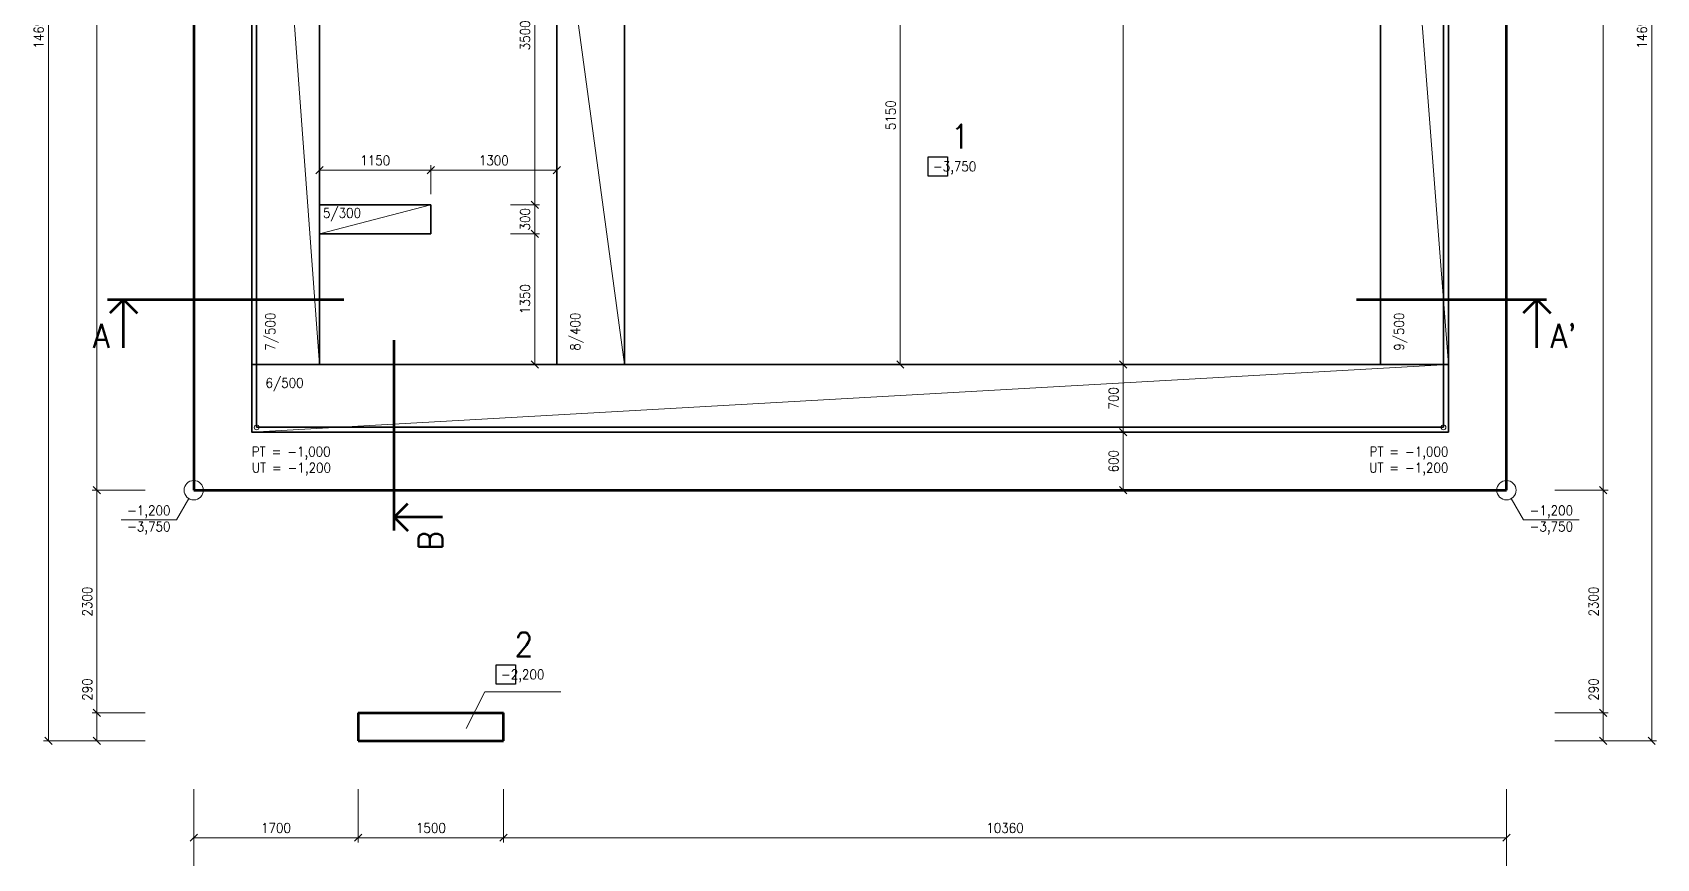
# Model space of a CAD drawing. Header units: millimetres. Extents: x 40110 to 88178, y 44131 to 70821.
# Drawn here: x 61383 to 78159, y 52915 to 61451 of the extents above; entities that cross this region are included whole.
import ezdxf
from ezdxf.enums import TextEntityAlignment as Align

# ---------------------------------------------------------------- set-up
doc = ezdxf.new("R2010")
doc.units = ezdxf.units.MM
doc.header["$MEASUREMENT"] = 0
doc.linetypes.add('ACAD_ISO10W100', pattern=[18, 12, -3, 0, -3])
for name, color, linetype, lineweight in [('0.18', 51, 'Continuous', 18), ('0.25', 7, 'Continuous', 25), ('0.35', 6, 'Continuous', 35), ('0.6', 10, 'Continuous', 60), ('0.7', 30, 'Continuous', 70)]:
    doc.layers.add(name, color=color, linetype=linetype, lineweight=lineweight)
doc.styles.add('MyTextStyle', font='romans.shx', dxfattribs={"width": 0.9})
doc.dimstyles.new('Standard SK ext', dxfattribs={"dimtxt": 100, "dimasz": 75, "dimexe": 50, "dimexo": 0, "dimgap": 50, "dimtad": 1, "dimdec": 0, "dimrnd": 5, "dimzin": 0, "dimdsep": 46, "dimtxsty": 'MyTextStyle', "dimblk": 'OBLIQUE', "dimcen": 0, "dimclrd": 51, "dimclre": 51, "dimadec": 0, "dimazin": 0, "dimtfac": 1, "dimtdec": 0, "dimtofl": 0, "dimtmove": 0, "dimatfit": 2, "dimfxl": 500, "dimfxlon": 1, "dimtolj": 1, "dimtzin": 0, "dimlwd": 18, "dimlwe": 18, "dimarcsym": 0})
doc.dimstyles.new('Standard SK int', dxfattribs={"dimtxt": 100, "dimasz": 75, "dimexe": 50, "dimexo": 0, "dimgap": 50, "dimtad": 1, "dimdec": 0, "dimrnd": 5, "dimzin": 0, "dimtxsty": 'MyTextStyle', "dimblk": 'OBLIQUE', "dimcen": 0, "dimclrd": 51, "dimclre": 51, "dimadec": 0, "dimazin": 1, "dimtm": 1e-09, "dimtfac": 1, "dimtdec": 0, "dimtofl": 0, "dimtmove": 0, "dimatfit": 2, "dimfxl": 50, "dimfxlon": 1, "dimtfill": 1, "dimtfillclr": 250, "dimtolj": 1, "dimtzin": 0, "dimlwd": 18, "dimlwe": 18, "dimarcsym": 0})

# ---------------------------------------------------------------- blocks, each defined once
blk = doc.blocks.new('_Oblique')
at = {"color": 0, "linetype": 'ByBlock', "lineweight": -2}
blk.add_line((-0.5, -0.5), (0.5, 0.5), dxfattribs=at)
blk = doc.blocks.new('*D20')
at = {"layer": '0.25', "color": 51, "linetype": 'Continuous', "lineweight": 18, "transparency": 16777216}
for p, q in [((77609, 54421), (77609, 54828)), ((77109, 54421), (77659, 54421)), ((77609, 54131), (77609, 54421)), ((77109, 54131), (77659, 54131))]:
    blk.add_line(p, q, dxfattribs=at)
at = {"layer": 'Defpoints', "color": 0, "linetype": 'Continuous', "transparency": 16777216}
for p in [(66249, 54421), (77609, 54421), (66249, 54131)]:
    blk.add_point(p, dxfattribs=at)
at = {"layer": '0.25', "color": 51, "linetype": 'Continuous', "lineweight": 18, "transparency": 16777216, "xscale": 75, "yscale": 75, "zscale": 75}
for p, rotation in [((77609, 54421), 90), ((77609, 54131), 270)]:
    blk.add_blockref('_Oblique', p, dxfattribs=dict(at, rotation=rotation))
at = {"layer": '0.25', "color": 0, "linetype": 'Continuous', "transparency": 16777216, "insert": (77509, 54662), "char_height": 100, "attachment_point": 5, "rotation": 90, "style": 'MyTextStyle'}
blk.add_mtext('\\A1;290', dxfattribs=at)
blk = doc.blocks.new('*D21')
at = {"layer": '0.25', "color": 51, "linetype": 'Continuous', "lineweight": 18, "transparency": 16777216}
for p, q in [((77109, 56721), (77659, 56721)), ((77609, 54421), (77609, 56721)), ((77109, 54421), (77659, 54421))]:
    blk.add_line(p, q, dxfattribs=at)
at = {"layer": 'Defpoints', "color": 0, "linetype": 'Continuous', "transparency": 16777216}
for p in [(76609, 56721), (77609, 56721), (66249, 54421)]:
    blk.add_point(p, dxfattribs=at)
at = {"layer": '0.25', "color": 51, "linetype": 'Continuous', "lineweight": 18, "transparency": 16777216, "xscale": 75, "yscale": 75, "zscale": 75}
for p, rotation in [((77609, 56721), 90), ((77609, 54421), 270)]:
    blk.add_blockref('_Oblique', p, dxfattribs=dict(at, rotation=rotation))
at = {"layer": '0.25', "color": 0, "linetype": 'Continuous', "transparency": 16777216, "insert": (77509, 55571), "char_height": 100, "attachment_point": 5, "rotation": 90, "style": 'MyTextStyle'}
blk.add_mtext('\\A1;2300', dxfattribs=at)
blk = doc.blocks.new('*D22')
at = {"layer": '0.25', "color": 51, "linetype": 'Continuous', "lineweight": 18, "transparency": 16777216}
for p, q in [((77109, 68821), (77659, 68821)), ((77609, 56721), (77609, 68821)), ((77109, 56721), (77659, 56721))]:
    blk.add_line(p, q, dxfattribs=at)
at = {"layer": 'Defpoints', "color": 0, "linetype": 'Continuous', "transparency": 16777216}
for p in [(76609, 68821), (77609, 68821), (76609, 56721)]:
    blk.add_point(p, dxfattribs=at)
at = {"layer": '0.25', "color": 51, "linetype": 'Continuous', "lineweight": 18, "transparency": 16777216, "xscale": 75, "yscale": 75, "zscale": 75}
for p, rotation in [((77609, 68821), 90), ((77609, 56721), 270)]:
    blk.add_blockref('_Oblique', p, dxfattribs=dict(at, rotation=rotation))
at = {"layer": '0.25', "color": 0, "linetype": 'Continuous', "transparency": 16777216, "insert": (77509, 62771), "char_height": 100, "attachment_point": 5, "rotation": 90, "style": 'MyTextStyle'}
blk.add_mtext('\\A1;12100', dxfattribs=at)
blk = doc.blocks.new('*D23')
at = {"layer": '0.25', "color": 51, "linetype": 'Continuous', "lineweight": 18, "transparency": 16777216}
for p, q in [((63049, 53631), (63049, 53081)), ((64749, 53631), (64749, 53081)), ((63049, 53131), (64749, 53131))]:
    blk.add_line(p, q, dxfattribs=at)
at = {"layer": 'Defpoints', "color": 0, "linetype": 'Continuous', "transparency": 16777216}
for p in [(63049, 56721), (64749, 54131), (64749, 53131)]:
    blk.add_point(p, dxfattribs=at)
at = {"layer": '0.25', "color": 51, "linetype": 'Continuous', "lineweight": 18, "transparency": 16777216, "xscale": 75, "yscale": 75, "zscale": 75, "rotation": 180}
blk.add_blockref('_Oblique', (63049, 53131), dxfattribs=at)
at = {"layer": '0.25', "color": 51, "linetype": 'Continuous', "lineweight": 18, "transparency": 16777216, "xscale": 75, "yscale": 75, "zscale": 75}
blk.add_blockref('_Oblique', (64749, 53131), dxfattribs=at)
at = {"layer": '0.25', "color": 0, "linetype": 'Continuous', "transparency": 16777216, "insert": (63899, 53231), "char_height": 100, "attachment_point": 5, "style": 'MyTextStyle'}
blk.add_mtext('\\A1;1700', dxfattribs=at)
blk = doc.blocks.new('*D24')
at = {"layer": '0.25', "color": 51, "linetype": 'Continuous', "lineweight": 18, "transparency": 16777216}
for p, q in [((64749, 53631), (64749, 53081)), ((66249, 53631), (66249, 53081)), ((64749, 53131), (66249, 53131))]:
    blk.add_line(p, q, dxfattribs=at)
at = {"layer": 'Defpoints', "color": 0, "linetype": 'Continuous', "transparency": 16777216}
for p in [(64749, 54131), (66249, 54131), (66249, 53131)]:
    blk.add_point(p, dxfattribs=at)
at = {"layer": '0.25', "color": 51, "linetype": 'Continuous', "lineweight": 18, "transparency": 16777216, "xscale": 75, "yscale": 75, "zscale": 75, "rotation": 180}
blk.add_blockref('_Oblique', (64749, 53131), dxfattribs=at)
at = {"layer": '0.25', "color": 51, "linetype": 'Continuous', "lineweight": 18, "transparency": 16777216, "xscale": 75, "yscale": 75, "zscale": 75}
blk.add_blockref('_Oblique', (66249, 53131), dxfattribs=at)
at = {"layer": '0.25', "color": 0, "linetype": 'Continuous', "transparency": 16777216, "insert": (65499, 53231), "char_height": 100, "attachment_point": 5, "style": 'MyTextStyle'}
blk.add_mtext('\\A1;1500', dxfattribs=at)
blk = doc.blocks.new('*D25')
at = {"layer": '0.25', "color": 51, "linetype": 'Continuous', "lineweight": 18, "transparency": 16777216}
for p, q in [((66249, 53631), (66249, 53081)), ((76609, 53631), (76609, 53081)), ((66249, 53131), (76609, 53131))]:
    blk.add_line(p, q, dxfattribs=at)
at = {"layer": 'Defpoints', "color": 0, "linetype": 'Continuous', "transparency": 16777216}
for p in [(76609, 56721), (66249, 54131), (76609, 53131)]:
    blk.add_point(p, dxfattribs=at)
at = {"layer": '0.25', "color": 51, "linetype": 'Continuous', "lineweight": 18, "transparency": 16777216, "xscale": 75, "yscale": 75, "zscale": 75, "rotation": 180}
blk.add_blockref('_Oblique', (66249, 53131), dxfattribs=at)
at = {"layer": '0.25', "color": 51, "linetype": 'Continuous', "lineweight": 18, "transparency": 16777216, "xscale": 75, "yscale": 75, "zscale": 75}
blk.add_blockref('_Oblique', (76609, 53131), dxfattribs=at)
at = {"layer": '0.25', "color": 0, "linetype": 'Continuous', "transparency": 16777216, "insert": (71429, 53231), "char_height": 100, "attachment_point": 5, "style": 'MyTextStyle'}
blk.add_mtext('\\A1;10360', dxfattribs=at)
blk = doc.blocks.new('*D26')
at = {"layer": '0.25', "color": 51, "linetype": 'Continuous', "lineweight": 18, "transparency": 16777216}
for p, q in [((62049, 54421), (62049, 54828)), ((62549, 54421), (61999, 54421)), ((62049, 54131), (62049, 54421)), ((62549, 54131), (61999, 54131))]:
    blk.add_line(p, q, dxfattribs=at)
at = {"layer": 'Defpoints', "color": 0, "linetype": 'Continuous', "transparency": 16777216}
for p in [(62049, 54421), (64749, 54421), (64749, 54131)]:
    blk.add_point(p, dxfattribs=at)
at = {"layer": '0.25', "color": 51, "linetype": 'Continuous', "lineweight": 18, "transparency": 16777216, "xscale": 75, "yscale": 75, "zscale": 75}
for p, rotation in [((62049, 54421), 90), ((62049, 54131), 270)]:
    blk.add_blockref('_Oblique', p, dxfattribs=dict(at, rotation=rotation))
at = {"layer": '0.25', "color": 0, "linetype": 'Continuous', "transparency": 16777216, "insert": (61949, 54662), "char_height": 100, "attachment_point": 5, "rotation": 90, "style": 'MyTextStyle'}
blk.add_mtext('\\A1;290', dxfattribs=at)
blk = doc.blocks.new('*D27')
at = {"layer": '0.25', "color": 51, "linetype": 'Continuous', "lineweight": 18, "transparency": 16777216}
for p, q in [((62549, 56721), (61999, 56721)), ((62049, 54421), (62049, 56721)), ((62549, 54421), (61999, 54421))]:
    blk.add_line(p, q, dxfattribs=at)
at = {"layer": 'Defpoints', "color": 0, "linetype": 'Continuous', "transparency": 16777216}
for p in [(62049, 56721), (63049, 56721), (64749, 54421)]:
    blk.add_point(p, dxfattribs=at)
at = {"layer": '0.25', "color": 51, "linetype": 'Continuous', "lineweight": 18, "transparency": 16777216, "xscale": 75, "yscale": 75, "zscale": 75}
for p, rotation in [((62049, 56721), 90), ((62049, 54421), 270)]:
    blk.add_blockref('_Oblique', p, dxfattribs=dict(at, rotation=rotation))
at = {"layer": '0.25', "color": 0, "linetype": 'Continuous', "transparency": 16777216, "insert": (61949, 55571), "char_height": 100, "attachment_point": 5, "rotation": 90, "style": 'MyTextStyle'}
blk.add_mtext('\\A1;2300', dxfattribs=at)
blk = doc.blocks.new('*D28')
at = {"layer": '0.25', "color": 51, "linetype": 'Continuous', "lineweight": 18, "transparency": 16777216}
for p, q in [((62549, 68821), (61999, 68821)), ((62049, 56721), (62049, 68821)), ((62549, 56721), (61999, 56721))]:
    blk.add_line(p, q, dxfattribs=at)
at = {"layer": 'Defpoints', "color": 0, "linetype": 'Continuous', "transparency": 16777216}
for p in [(62049, 68821), (63049, 68821), (63049, 56721)]:
    blk.add_point(p, dxfattribs=at)
at = {"layer": '0.25', "color": 51, "linetype": 'Continuous', "lineweight": 18, "transparency": 16777216, "xscale": 75, "yscale": 75, "zscale": 75}
for p, rotation in [((62049, 68821), 90), ((62049, 56721), 270)]:
    blk.add_blockref('_Oblique', p, dxfattribs=dict(at, rotation=rotation))
at = {"layer": '0.25', "color": 0, "linetype": 'Continuous', "transparency": 16777216, "insert": (61949, 62771), "char_height": 100, "attachment_point": 5, "rotation": 90, "style": 'MyTextStyle'}
blk.add_mtext('\\A1;12100', dxfattribs=at)
blk = doc.blocks.new('*D29')
at = {"layer": '0.25', "color": 51, "linetype": 'Continuous', "lineweight": 18, "transparency": 16777216}
for p, q in [((63049, 53131), (63049, 52581)), ((76609, 53131), (76609, 52581)), ((63049, 52631), (76609, 52631))]:
    blk.add_line(p, q, dxfattribs=at)
at = {"layer": 'Defpoints', "color": 0, "linetype": 'Continuous', "transparency": 16777216}
for p in [(63049, 56721), (76609, 56721), (76609, 52631)]:
    blk.add_point(p, dxfattribs=at)
at = {"layer": '0.25', "color": 51, "linetype": 'Continuous', "lineweight": 18, "transparency": 16777216, "xscale": 75, "yscale": 75, "zscale": 75, "rotation": 180}
blk.add_blockref('_Oblique', (63049, 52631), dxfattribs=at)
at = {"layer": '0.25', "color": 51, "linetype": 'Continuous', "lineweight": 18, "transparency": 16777216, "xscale": 75, "yscale": 75, "zscale": 75}
blk.add_blockref('_Oblique', (76609, 52631), dxfattribs=at)
at = {"layer": '0.25', "color": 0, "linetype": 'Continuous', "transparency": 16777216, "insert": (69829, 52731), "char_height": 100, "attachment_point": 5, "style": 'MyTextStyle'}
blk.add_mtext('\\A1;13560', dxfattribs=at)
blk = doc.blocks.new('*D33')
at = {"layer": '0.25', "color": 51, "linetype": 'Continuous', "lineweight": 18, "transparency": 16777216}
for p, q in [((62049, 68821), (61499, 68821)), ((61549, 54131), (61549, 68821)), ((62049, 54131), (61499, 54131))]:
    blk.add_line(p, q, dxfattribs=at)
at = {"layer": 'Defpoints', "color": 0, "linetype": 'Continuous', "transparency": 16777216}
for p in [(61549, 68821), (63049, 68821), (64749, 54131)]:
    blk.add_point(p, dxfattribs=at)
at = {"layer": '0.25', "color": 51, "linetype": 'Continuous', "lineweight": 18, "transparency": 16777216, "xscale": 75, "yscale": 75, "zscale": 75}
for p, rotation in [((61549, 68821), 90), ((61549, 54131), 270)]:
    blk.add_blockref('_Oblique', p, dxfattribs=dict(at, rotation=rotation))
at = {"layer": '0.25', "color": 0, "linetype": 'Continuous', "transparency": 16777216, "insert": (61449, 61476), "char_height": 100, "attachment_point": 5, "rotation": 90, "style": 'MyTextStyle'}
blk.add_mtext('\\A1;14690', dxfattribs=at)
blk = doc.blocks.new('*D34')
at = {"layer": '0.25', "color": 51, "linetype": 'Continuous', "lineweight": 18, "transparency": 16777216}
for p, q in [((77609, 68821), (78159, 68821)), ((78109, 54131), (78109, 68821)), ((77609, 54131), (78159, 54131))]:
    blk.add_line(p, q, dxfattribs=at)
at = {"layer": 'Defpoints', "color": 0, "linetype": 'Continuous', "transparency": 16777216}
for p in [(76609, 68821), (78109, 68821), (66249, 54131)]:
    blk.add_point(p, dxfattribs=at)
at = {"layer": '0.25', "color": 51, "linetype": 'Continuous', "lineweight": 18, "transparency": 16777216, "xscale": 75, "yscale": 75, "zscale": 75}
for p, rotation in [((78109, 68821), 90), ((78109, 54131), 270)]:
    blk.add_blockref('_Oblique', p, dxfattribs=dict(at, rotation=rotation))
at = {"layer": '0.25', "color": 0, "linetype": 'Continuous', "transparency": 16777216, "insert": (78009, 61476), "char_height": 100, "attachment_point": 5, "rotation": 90, "style": 'MyTextStyle'}
blk.add_mtext('\\A1;14690', dxfattribs=at)
blk = doc.blocks.new('*D46')
at = {"layer": '0.25', "color": 51, "linetype": 'Continuous', "lineweight": 18, "transparency": 16777216}
for p, q in [((67499, 61879), (67499, 61779)), ((67499, 61829), (75309, 61829)), ((75309, 61779), (75309, 61879))]:
    blk.add_line(p, q, dxfattribs=at)
at = {"layer": 'Defpoints', "color": 0, "linetype": 'Continuous', "transparency": 16777216}
for p in [(67499, 63971), (75309, 61829), (75309, 58021)]:
    blk.add_point(p, dxfattribs=at)
at = {"layer": '0.25', "color": 51, "linetype": 'Continuous', "lineweight": 18, "transparency": 16777216, "xscale": 75, "yscale": 75, "zscale": 75, "rotation": 180}
blk.add_blockref('_Oblique', (67499, 61829), dxfattribs=at)
at = {"layer": '0.25', "color": 51, "linetype": 'Continuous', "lineweight": 18, "transparency": 16777216, "xscale": 75, "yscale": 75, "zscale": 75}
blk.add_blockref('_Oblique', (75309, 61829), dxfattribs=at)
at = {"layer": '0.25', "color": 0, "linetype": 'Continuous', "transparency": 16777216, "insert": (71404, 61929), "char_height": 100, "attachment_point": 5, "style": 'MyTextStyle', "bg_fill": 3, "box_fill_scale": 1.25, "bg_fill_color": 256, "bg_fill_true_color": 13158600, "bg_fill_transparency": 0}
blk.add_mtext('\\A1;7810', dxfattribs=at)
blk = doc.blocks.new('*D47')
at = {"layer": '0.25', "color": 51, "linetype": 'Continuous', "lineweight": 18, "transparency": 16777216}
for p, q in [((64349, 59979), (64349, 60079)), ((65499, 59979), (65499, 60079)), ((64349, 60029), (65499, 60029))]:
    blk.add_line(p, q, dxfattribs=at)
at = {"layer": 'Defpoints', "color": 0, "linetype": 'Continuous', "transparency": 16777216}
for p in [(65499, 60029), (64349, 59671), (65499, 59671)]:
    blk.add_point(p, dxfattribs=at)
at = {"layer": '0.25', "color": 51, "linetype": 'Continuous', "lineweight": 18, "transparency": 16777216, "xscale": 75, "yscale": 75, "zscale": 75, "rotation": 180}
blk.add_blockref('_Oblique', (64349, 60029), dxfattribs=at)
at = {"layer": '0.25', "color": 51, "linetype": 'Continuous', "lineweight": 18, "transparency": 16777216, "xscale": 75, "yscale": 75, "zscale": 75}
blk.add_blockref('_Oblique', (65499, 60029), dxfattribs=at)
at = {"layer": '0.25', "color": 0, "linetype": 'Continuous', "transparency": 16777216, "insert": (64924, 60129), "char_height": 100, "attachment_point": 5, "style": 'MyTextStyle', "bg_fill": 3, "box_fill_scale": 1.25, "bg_fill_color": 256, "bg_fill_true_color": 13158600, "bg_fill_transparency": 0}
blk.add_mtext('\\A1;1150', dxfattribs=at)
blk = doc.blocks.new('*D48')
at = {"layer": '0.25', "color": 51, "linetype": 'Continuous', "lineweight": 18, "transparency": 16777216}
for p, q in [((65499, 59979), (65499, 60079)), ((66799, 59979), (66799, 60079)), ((65499, 60029), (66799, 60029))]:
    blk.add_line(p, q, dxfattribs=at)
at = {"layer": 'Defpoints', "color": 0, "linetype": 'Continuous', "transparency": 16777216}
for p in [(66799, 60029), (65499, 59671), (66799, 58021)]:
    blk.add_point(p, dxfattribs=at)
at = {"layer": '0.25', "color": 51, "linetype": 'Continuous', "lineweight": 18, "transparency": 16777216, "xscale": 75, "yscale": 75, "zscale": 75, "rotation": 180}
blk.add_blockref('_Oblique', (65499, 60029), dxfattribs=at)
at = {"layer": '0.25', "color": 51, "linetype": 'Continuous', "lineweight": 18, "transparency": 16777216, "xscale": 75, "yscale": 75, "zscale": 75}
blk.add_blockref('_Oblique', (66799, 60029), dxfattribs=at)
at = {"layer": '0.25', "color": 0, "linetype": 'Continuous', "transparency": 16777216, "insert": (66149, 60129), "char_height": 100, "attachment_point": 5, "style": 'MyTextStyle', "bg_fill": 3, "box_fill_scale": 1.25, "bg_fill_color": 256, "bg_fill_true_color": 13158600, "bg_fill_transparency": 0}
blk.add_mtext('\\A1;1300', dxfattribs=at)
blk = doc.blocks.new('*D49')
at = {"layer": '0.25', "color": 51, "linetype": 'Continuous', "lineweight": 18, "transparency": 16777216}
for p, q in [((72701, 57321), (72601, 57321)), ((72651, 56721), (72651, 57321)), ((72701, 56721), (72601, 56721))]:
    blk.add_line(p, q, dxfattribs=at)
at = {"layer": 'Defpoints', "color": 0, "linetype": 'Continuous', "transparency": 16777216}
for p in [(72651, 57321), (76009, 57321), (76609, 56721)]:
    blk.add_point(p, dxfattribs=at)
at = {"layer": '0.25', "color": 51, "linetype": 'Continuous', "lineweight": 18, "transparency": 16777216, "xscale": 75, "yscale": 75, "zscale": 75}
for p, rotation in [((72651, 57321), 90), ((72651, 56721), 270)]:
    blk.add_blockref('_Oblique', p, dxfattribs=dict(at, rotation=rotation))
at = {"layer": '0.25', "color": 0, "linetype": 'Continuous', "transparency": 16777216, "insert": (72551, 57021), "char_height": 100, "attachment_point": 5, "rotation": 90, "style": 'MyTextStyle', "bg_fill": 3, "box_fill_scale": 1.25, "bg_fill_color": 256, "bg_fill_true_color": 13158600, "bg_fill_transparency": 0}
blk.add_mtext('\\A1;600', dxfattribs=at)
blk = doc.blocks.new('*D50')
at = {"layer": '0.25', "color": 51, "linetype": 'Continuous', "lineweight": 18, "transparency": 16777216}
for p, q in [((72701, 58021), (72601, 58021)), ((72651, 57321), (72651, 58021)), ((72701, 57321), (72601, 57321))]:
    blk.add_line(p, q, dxfattribs=at)
at = {"layer": 'Defpoints', "color": 0, "linetype": 'Continuous', "transparency": 16777216}
for p in [(72651, 58021), (76009, 58021), (76009, 57321)]:
    blk.add_point(p, dxfattribs=at)
at = {"layer": '0.25', "color": 51, "linetype": 'Continuous', "lineweight": 18, "transparency": 16777216, "xscale": 75, "yscale": 75, "zscale": 75}
for p, rotation in [((72651, 58021), 90), ((72651, 57321), 270)]:
    blk.add_blockref('_Oblique', p, dxfattribs=dict(at, rotation=rotation))
at = {"layer": '0.25', "color": 0, "linetype": 'Continuous', "transparency": 16777216, "insert": (72551, 57671), "char_height": 100, "attachment_point": 5, "rotation": 90, "style": 'MyTextStyle', "bg_fill": 3, "box_fill_scale": 1.25, "bg_fill_color": 256, "bg_fill_true_color": 13158600, "bg_fill_transparency": 0}
blk.add_mtext('\\A1;700', dxfattribs=at)
blk = doc.blocks.new('*D51')
at = {"layer": '0.25', "color": 51, "linetype": 'Continuous', "lineweight": 18, "transparency": 16777216}
for p, q in [((72701, 67521), (72601, 67521)), ((72651, 58021), (72651, 67521)), ((72701, 58021), (72601, 58021))]:
    blk.add_line(p, q, dxfattribs=at)
at = {"layer": 'Defpoints', "color": 0, "linetype": 'Continuous', "transparency": 16777216}
for p in [(72651, 67521), (75099, 67521), (76009, 58021)]:
    blk.add_point(p, dxfattribs=at)
at = {"layer": '0.25', "color": 51, "linetype": 'Continuous', "lineweight": 18, "transparency": 16777216, "xscale": 75, "yscale": 75, "zscale": 75}
for p, rotation in [((72651, 67521), 90), ((72651, 58021), 270)]:
    blk.add_blockref('_Oblique', p, dxfattribs=dict(at, rotation=rotation))
at = {"layer": '0.25', "color": 0, "linetype": 'Continuous', "transparency": 16777216, "insert": (72551, 62771), "char_height": 100, "attachment_point": 5, "rotation": 90, "style": 'MyTextStyle', "bg_fill": 3, "box_fill_scale": 1.25, "bg_fill_color": 256, "bg_fill_true_color": 13158600, "bg_fill_transparency": 0}
blk.add_mtext('\\A1;9500', dxfattribs=at)
blk = doc.blocks.new('*D56')
at = {"layer": '0.25', "color": 51, "linetype": 'Continuous', "lineweight": 18, "transparency": 16777216}
for p, q in [((70398, 63171), (70298, 63171)), ((70348, 63171), (70348, 58021)), ((70398, 58021), (70298, 58021))]:
    blk.add_line(p, q, dxfattribs=at)
at = {"layer": 'Defpoints', "color": 0, "linetype": 'Continuous', "transparency": 16777216}
for p in [(70879, 63171), (70348, 58021), (75309, 58021)]:
    blk.add_point(p, dxfattribs=at)
at = {"layer": '0.25', "color": 51, "linetype": 'Continuous', "lineweight": 18, "transparency": 16777216, "xscale": 75, "yscale": 75, "zscale": 75}
for p, rotation in [((70348, 63171), 90), ((70348, 58021), 270)]:
    blk.add_blockref('_Oblique', p, dxfattribs=dict(at, rotation=rotation))
at = {"layer": '0.25', "color": 0, "linetype": 'Continuous', "transparency": 16777216, "insert": (70248, 60596), "char_height": 100, "attachment_point": 5, "rotation": 90, "style": 'MyTextStyle', "bg_fill": 3, "box_fill_scale": 1.25, "bg_fill_color": 256, "bg_fill_true_color": 13158600, "bg_fill_transparency": 0}
blk.add_mtext('\\A1;5150', dxfattribs=at)
blk = doc.blocks.new('*D58')
at = {"layer": '0.25', "color": 51, "linetype": 'Continuous', "lineweight": 18, "transparency": 16777216}
for p, q in [((66622, 63171), (66522, 63171)), ((66572, 63171), (66572, 59671)), ((66522, 59671), (66622, 59671))]:
    blk.add_line(p, q, dxfattribs=at)
at = {"layer": 'Defpoints', "color": 0, "linetype": 'Continuous', "transparency": 16777216}
for p in [(67499, 63171), (65499, 59671), (66572, 59671)]:
    blk.add_point(p, dxfattribs=at)
at = {"layer": '0.25', "color": 51, "linetype": 'Continuous', "lineweight": 18, "transparency": 16777216, "xscale": 75, "yscale": 75, "zscale": 75}
for p, rotation in [((66572, 63171), 90), ((66572, 59671), 270)]:
    blk.add_blockref('_Oblique', p, dxfattribs=dict(at, rotation=rotation))
at = {"layer": '0.25', "color": 0, "linetype": 'Continuous', "transparency": 16777216, "insert": (66472, 61421), "char_height": 100, "attachment_point": 5, "rotation": 90, "style": 'MyTextStyle', "bg_fill": 3, "box_fill_scale": 1.25, "bg_fill_color": 256, "bg_fill_true_color": 13158600, "bg_fill_transparency": 0}
blk.add_mtext('\\A1;3500', dxfattribs=at)
blk = doc.blocks.new('*D59')
at = {"layer": '0.25', "color": 51, "linetype": 'Continuous', "lineweight": 18, "transparency": 16777216}
for p, q in [((66522, 59671), (66622, 59671)), ((66572, 59671), (66572, 59371)), ((66522, 59371), (66622, 59371))]:
    blk.add_line(p, q, dxfattribs=at)
at = {"layer": 'Defpoints', "color": 0, "linetype": 'Continuous', "transparency": 16777216}
for p in [(65499, 59671), (65499, 59371)]:
    blk.add_point(p, dxfattribs=at)
at = {"layer": '0.25', "color": 0, "linetype": 'Continuous', "transparency": 16777216, "insert": (66472, 59521), "char_height": 100, "attachment_point": 5, "rotation": 90, "style": 'MyTextStyle', "bg_fill": 3, "box_fill_scale": 1.25, "bg_fill_color": 256, "bg_fill_true_color": 13158600, "bg_fill_transparency": 0}
blk.add_mtext('\\A1;300', dxfattribs=at)
at = {"layer": 'Defpoints', "color": 0, "linetype": 'Continuous', "transparency": 16777216}
blk.add_point((66572, 59371), dxfattribs=at)
at = {"layer": '0.25', "color": 51, "linetype": 'Continuous', "lineweight": 18, "transparency": 16777216, "xscale": 75, "yscale": 75, "zscale": 75}
for p, rotation in [((66572, 59671), 90), ((66572, 59371), 270)]:
    blk.add_blockref('_Oblique', p, dxfattribs=dict(at, rotation=rotation))
blk = doc.blocks.new('*D60')
at = {"layer": '0.25', "color": 51, "linetype": 'Continuous', "lineweight": 18, "transparency": 16777216}
for p, q in [((66522, 59371), (66622, 59371)), ((66572, 59371), (66572, 58021)), ((66522, 58021), (66622, 58021))]:
    blk.add_line(p, q, dxfattribs=at)
at = {"layer": 'Defpoints', "color": 0, "linetype": 'Continuous', "transparency": 16777216}
for p in [(65499, 59371), (64349, 58021), (66572, 58021)]:
    blk.add_point(p, dxfattribs=at)
at = {"layer": '0.25', "color": 51, "linetype": 'Continuous', "lineweight": 18, "transparency": 16777216, "xscale": 75, "yscale": 75, "zscale": 75}
for p, rotation in [((66572, 59371), 90), ((66572, 58021), 270)]:
    blk.add_blockref('_Oblique', p, dxfattribs=dict(at, rotation=rotation))
at = {"layer": '0.25', "color": 0, "linetype": 'Continuous', "transparency": 16777216, "insert": (66472, 58696), "char_height": 100, "attachment_point": 5, "rotation": 90, "style": 'MyTextStyle', "bg_fill": 3, "box_fill_scale": 1.25, "bg_fill_color": 256, "bg_fill_true_color": 13158600, "bg_fill_transparency": 0}
blk.add_mtext('\\A1;1350', dxfattribs=at)

msp = doc.modelspace()

# ---------------------------------------------------------------- linework, layer by layer
at = {"layer": '0.18'}
for p, q in [((64349.1, 58021.2), (63649.1, 67521.2)), ((76009.1, 58021.2), (75309.1, 67091.2)), ((67499.1, 58021.2), (66799.1, 63171.2)), ((64349.1, 59371.2), (65499.1, 59671.2)), ((63649.1, 57321.2), (76009.1, 58021.2)), ((62871.6, 56413.8), (62999.1, 56634.6)), ((76786.6, 56413.8), (76659.1, 56634.6)), ((62298.7, 56413.8), (62871.6, 56413.8)), ((77359.4, 56413.8), (76786.6, 56413.8)), ((66054.8, 54636.9), (65862.9, 54257.7)), ((66839.6, 54636.9), (66054.8, 54636.9))]:
    msp.add_line(p, q, dxfattribs=at)
for centre, radius in [((63699.1, 57371.2), 25), ((75959.1, 57371.2), 25), ((63049.1, 56721.2), 100), ((76609.1, 56721.2), 100)]:
    msp.add_circle(centre, radius, dxfattribs=at)
at = {"layer": '0.35'}
for p, q in [((75309.1, 58021.2), (75309.1, 67091.2)), ((66799.1, 63171.2), (66799.1, 58021.2)), ((64349.1, 59671.2), (65499.1, 59671.2)), ((64349.1, 59671.2), (64349.1, 59371.2)), ((65499.1, 59671.2), (65499.1, 59371.2)), ((64349.1, 59371.2), (65499.1, 59371.2)), ((64349.1, 59371.2), (64349.1, 58021.2)), ((63649.1, 58021.2), (67499.1, 58021.2)), ((67499.1, 58021.2), (76009.1, 58021.2))]:
    msp.add_line(p, q, dxfattribs=at)
msp.add_lwpolyline([(76009.1, 57321.2), (76009.1, 68221.2), (63649.1, 68221.2), (63649.1, 57321.2)], close=True, dxfattribs=at)
at = {"layer": '0.35', "linetype": 'ACAD_ISO10W100', "ltscale": 0.5}
msp.add_lwpolyline([(75959.1, 57371.2), (75959.1, 68171.2), (63699.1, 68171.2), (63699.1, 57371.2)], close=True, dxfattribs=at)
at = {"layer": '0.35'}
for points in [[(64349.1, 63971.2), (64349.1, 59671.2)], [(64349.1, 63971.2), (67499.1, 63971.2), (67499.1, 58021.2)]]:
    msp.add_lwpolyline(points, dxfattribs=at)
at = {"layer": '0.7'}
for p, q in [((63049.1, 68821.2), (63049.1, 56721.2)), ((76609.1, 56721.2), (76609.1, 68821.2)), ((62324.1, 58691), (62182.7, 58549.6)), ((62324.1, 58191), (62324.1, 58691)), ((62324.1, 58691), (62465.5, 58549.6)), ((76923.5, 58691), (76782, 58549.6)), ((76923.5, 58191), (76923.5, 58691)), ((76923.5, 58691), (77064.9, 58549.6)), ((63049.1, 56721.2), (76609.1, 56721.2)), ((65119.7, 56441.9), (65261.1, 56583.3)), ((65619.7, 56441.9), (65119.7, 56441.9)), ((65119.7, 56441.9), (65261.1, 56300.4))]:
    msp.add_line(p, q, dxfattribs=at)
at = {"layer": '0.7', "linetype": 'ACAD_ISO10W100', "ltscale": 0.5}
for p, q in [((62157.7, 58691), (64599.1, 58691)), ((75059.1, 58691), (77024.7, 58691)), ((65119.7, 56303.8), (65119.7, 58271.2))]:
    msp.add_line(p, q, dxfattribs=at)
at = {"layer": '0.7', "linetype": 'Continuous', "ltscale": 0.5}
for p, q in [((64749.1, 54421.2), (64749.1, 54131.2)), ((64749.1, 54421.2), (66249.1, 54421.2)), ((66249.1, 54131.2), (66249.1, 54421.2)), ((64749.1, 54131.2), (66249.1, 54131.2))]:
    msp.add_line(p, q, dxfattribs=at)

# ---------------------------------------------------------------- texts
at = {"layer": '0.25', "char_height": 100, "attachment_point": 1, "style": 'MyTextStyle', "bg_fill": 16, "box_fill_scale": 1.5, "bg_fill_color": 256, "bg_fill_transparency": 0}
for s, insert in [('{\\Fromans|c238;-3,750}', (70685.3, 60116.7)), ('{\\Fromans|c238;-2,200}', (66223.8, 54867.2))]:
    msp.add_mtext_dynamic_manual_height_columns(s, width=100, gutter_width=500, heights=[0], dxfattribs=dict(at, insert=insert))
at = {"layer": '0.25', "char_height": 100, "style": 'MyTextStyle'}
for s, width, heights, insert, attachment_point in [('{\\Fromans|c238;5/300}', 100, [0], (64384.4, 59635.8), 1), ('{\\Fromans|c238;6/500}', 100, [0], (63790.5, 57879.7), 1), ('{\\Fromans|c238;PT = -1,000\\P}UT = -1,200', 1492.034, [309.4], (63649.1, 57021.2), 4), ('{\\Fromans|c238;PT = -1,000\\P}UT = -1,200', 1492.034, [309.4], (76009.1, 57021.2), 6), ('{\\Fromans|c238;-1,200\\P-3,750}', 100, [0], (62585.2, 56413.8), 5), ('{\\Fromans|c238;-1,200\\P-3,750}', 100, [0], (77073, 56413.8), 5)]:
    msp.add_mtext_dynamic_manual_height_columns(s, width=width, gutter_width=500, heights=heights, dxfattribs=dict(at, insert=insert, attachment_point=attachment_point))
at = {"layer": '0.25', "char_height": 100, "attachment_point": 1, "rotation": 90, "style": 'MyTextStyle'}
for s, insert in [('{\\Fromans|c238;7/500}', (63790.5, 58162.6)), ('{\\Fromans|c238;8/400}', (66940.5, 58162.6)), ('{\\Fromans|c238;9/500}', (75450.5, 58162.6))]:
    msp.add_mtext_dynamic_manual_height_columns(s, width=100, gutter_width=500, heights=[0], dxfattribs=dict(at, insert=insert))
at = {"layer": '0.6', "style": 'MyTextStyle', "width": 0.9}
msp.add_text('A', height=250, dxfattribs=at).set_placement((62182.7, 58191.6), align=Align.RIGHT)
msp.add_text("A'", height=250, dxfattribs=at).set_placement((77064.9, 58191))
msp.add_text('B', height=250, rotation=90, dxfattribs=at).set_placement((65619.7, 56300.4), align=Align.RIGHT)
at = {"layer": '0.6', "char_height": 250, "style": 'MyTextStyle'}
for s, insert, attachment_point in [('{\\Fromans|c238;1}', (70870.5, 60500.9), 1), ('{\\Fromans|c238;2}', (66459, 55126.5), 5)]:
    msp.add_mtext_dynamic_manual_height_columns(s, width=100, gutter_width=500, heights=[0], dxfattribs=dict(at, insert=insert, attachment_point=attachment_point))

# ---------------------------------------------------------------- dimensions: what is measured, and where the dimension line sits
at = {"layer": '0.25', "linetype": 'Continuous'}
for base, p1, p2, picture, middle in [((61549.1, 68821.2), (64749.1, 54131.2), (63049.1, 68821.2), '*D33', (61449.1, 61476.2)), ((62049.1, 68821.2), (63049.1, 56721.2), (63049.1, 68821.2), '*D28', (61949.1, 62771.2)), ((78109.1, 68821.2), (66249.1, 54131.2), (76609.1, 68821.2), '*D34', (78009.1, 61476.2)), ((77609.1, 68821.2), (76609.1, 56721.2), (76609.1, 68821.2), '*D22', (77509.1, 62771.2)), ((62049.1, 56721.2), (64749.1, 54421.2), (63049.1, 56721.2), '*D27', (61949.1, 55571.2)), ((77609.1, 56721.2), (66249.1, 54421.2), (76609.1, 56721.2), '*D21', (77509.1, 55571.2)), ((62049.1, 54421.2), (64749.1, 54131.2), (64749.1, 54421.2), '*D26', (61949.1, 54661.9)), ((77609.1, 54421.2), (66249.1, 54131.2), (66249.1, 54421.2), '*D20', (77509.1, 54661.9))]:
    dim = msp.add_linear_dim(base=base, p1=p1, p2=p2, angle=270, dimstyle='Standard SK ext', dxfattribs=at)
    dim.commit()
    dim.dimension.update_dxf_attribs({"geometry": picture, "text_midpoint": middle})
for base, p1, p2, picture, middle in [((64749.1, 53131.2), (63049.1, 56721.2), (64749.1, 54131.2), '*D23', (63899.1, 53231.2)), ((76609.1, 52631.2), (63049.1, 56721.2), (76609.1, 56721.2), '*D29', (69829.1, 52731.2)), ((76609.1, 53131.2), (66249.1, 54131.2), (76609.1, 56721.2), '*D25', (71429.1, 53231.2)), ((66249.1, 53131.2), (64749.1, 54131.2), (66249.1, 54131.2), '*D24', (65499.1, 53231.2))]:
    dim = msp.add_linear_dim(base=base, p1=p1, p2=p2, dimstyle='Standard SK ext', dxfattribs=at)
    dim.commit()
    dim.dimension.update_dxf_attribs({"geometry": picture, "text_midpoint": middle})

# ---------------------------------------------------------------- next in the draw order: dimensions: what is measured, and where the dimension line sits
for base, p1, p2, picture, middle in [((75309.1, 61828.9), (67499.1, 63971.2), (75309.1, 58021.2), '*D46', (71404.1, 61928.9)), ((65499.1, 60028.8), (64349.1, 59671.2), (65499.1, 59671.2), '*D47', (64924.1, 60128.8))]:
    dim = msp.add_linear_dim(base=base, p1=p1, p2=p2, dimstyle='Standard SK int', dxfattribs=at)
    dim.commit()
    dim.dimension.update_dxf_attribs({"geometry": picture, "text_midpoint": middle})
dim = msp.add_linear_dim(base=(72650.7, 57321.2), p1=(76609.1, 56721.2), p2=(76009.1, 57321.2), angle=270, dimstyle='Standard SK int', dxfattribs=at)
dim.commit()
dim.dimension.update_dxf_attribs({"geometry": '*D49', "text_midpoint": (72550.7, 57021.2)})

# ---------------------------------------------------------------- next in the draw order: dimensions: what is measured, and where the dimension line sits
dim = msp.add_linear_dim(base=(66799.1, 60028.8), p1=(65499.1, 59671.2), p2=(66799.1, 58021.2), dimstyle='Standard SK int', dxfattribs=at)
dim.commit()
dim.dimension.update_dxf_attribs({"geometry": '*D48', "text_midpoint": (66149.1, 60128.8)})
dim = msp.add_linear_dim(base=(72650.7, 58021.2), p1=(76009.1, 57321.2), p2=(76009.1, 58021.2), angle=270, dimstyle='Standard SK int', dxfattribs=at)
dim.commit()
dim.dimension.update_dxf_attribs({"geometry": '*D50', "text_midpoint": (72550.7, 57671.2)})

# ---------------------------------------------------------------- next in the draw order: dimensions: what is measured, and where the dimension line sits
dim = msp.add_linear_dim(base=(72650.7, 67521.2), p1=(76009.1, 58021.2), p2=(75099.1, 67521.2), angle=270, dimstyle='Standard SK int', dxfattribs=at)
dim.commit()
dim.dimension.update_dxf_attribs({"geometry": '*D51', "text_midpoint": (72550.7, 62771.2)})
dim = msp.add_linear_dim(base=(66571.7, 59671.2), p1=(67499.1, 63171.2), p2=(65499.1, 59671.2), angle=90, dimstyle='Standard SK int', override={"dimtmove": 1}, dxfattribs=at)
dim.commit()
dim.dimension.update_dxf_attribs({"geometry": '*D58', "text_midpoint": (66471.7, 61421.2)})

# ---------------------------------------------------------------- next in the draw order: dimensions: what is measured, and where the dimension line sits
dim = msp.add_linear_dim(base=(70348.3, 58021.2), p1=(70879.1, 63171.2), p2=(75309.1, 58021.2), angle=90, dimstyle='Standard SK int', override={"dimtmove": 1}, dxfattribs=at)
dim.commit()
dim.dimension.update_dxf_attribs({"geometry": '*D56', "text_midpoint": (70248.3, 60596.2)})
dim = msp.add_linear_dim(base=(66571.7, 59371.2), p1=(65499.1, 59671.2), p2=(65499.1, 59371.2), angle=90, dimstyle='Standard SK int', override={"dimtmove": 1}, dxfattribs=at)
dim.commit()
dim.dimension.update_dxf_attribs({"geometry": '*D59', "text_midpoint": (66571.7, 59521.2), "dimtype": 160})

# ---------------------------------------------------------------- next in the draw order: linework, layer by layer
at = {"layer": '0.18', "linetype": 'Continuous'}
for p, q in [((65499.1, 60028.8), (65499.1, 59778.8)), ((66571.7, 59671.2), (66321.7, 59671.2))]:
    msp.add_line(p, q, dxfattribs=at)

# ---------------------------------------------------------------- next in the draw order: dimensions: what is measured, and where the dimension line sits
at = {"layer": '0.25', "linetype": 'Continuous'}
dim = msp.add_linear_dim(base=(66571.7, 58021.2), p1=(65499.1, 59371.2), p2=(64349.1, 58021.2), angle=90, dimstyle='Standard SK int', override={"dimtmove": 1}, dxfattribs=at)
dim.commit()
dim.dimension.update_dxf_attribs({"geometry": '*D60', "text_midpoint": (66471.7, 58696.2)})

# ---------------------------------------------------------------- next in the draw order: linework, layer by layer
at = {"layer": '0.18', "linetype": 'Continuous'}
msp.add_line((66571.7, 59371.2), (66321.7, 59371.2), dxfattribs=at)

doc.saveas('drawing.dxf')
